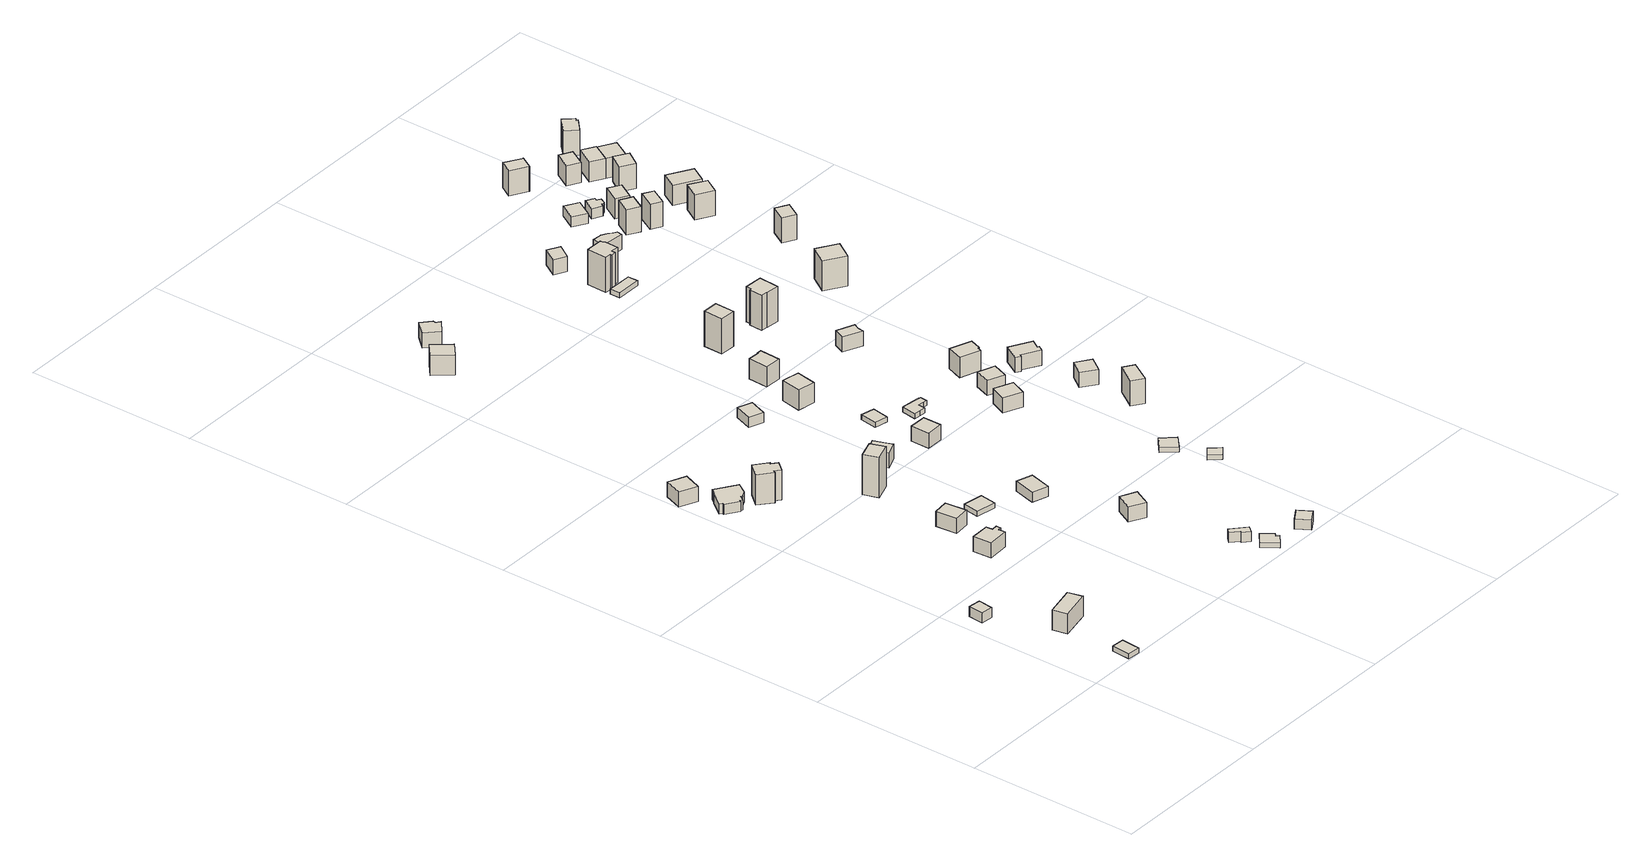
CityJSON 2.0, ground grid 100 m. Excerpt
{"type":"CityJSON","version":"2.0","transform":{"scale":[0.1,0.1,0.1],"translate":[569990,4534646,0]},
"CityObjects":{
"building1":{"type":"Building","geometry":[{"type":"MultiSurface","lod":"1","boundaries":[[[0,1,2,3]],[[0,3,4,5]],[[3,2,6,4]],[[2,1,7,6]],[[1,0,5,7]],[[5,4,6,7]]]}]},
"building2":{"type":"Building","geometry":[{"type":"MultiSurface","lod":"1","boundaries":[[[8,9,10,11]],[[8,11,12,13]],[[11,10,14,12]],[[10,9,15,14]],[[9,8,13,15]],[[13,12,14,15]]]}]},
"building3":{"type":"Building","geometry":[{"type":"MultiSurface","lod":"1","boundaries":[[[16,17,18,19]],[[16,19,20,21]],[[19,18,22,20]],[[18,17,23,22]],[[17,16,21,23]],[[21,20,22,23]]]}]},
"building4":{"type":"Building","geometry":[{"type":"MultiSurface","lod":"1","boundaries":[[[24,25,26,27]],[[24,27,28,29]],[[27,26,30,28]],[[26,25,31,30]],[[25,24,29,31]],[[29,28,30,31]]]}]},
"building5":{"type":"Building","geometry":[{"type":"MultiSurface","lod":"1","boundaries":[[[32,33,34,35,36,37,38,39,40,41,42,43,44]],[[32,44,45,46]],[[44,43,47,45]],[[43,42,48,47]],[[42,41,49,48]],[[41,40,50,49]],[[40,39,51,50]],[[39,38,52,51]],[[38,37,53,52]],[[37,36,54,53]],[[36,35,55,54]],[[35,34,56,55]],[[34,33,57,56]],[[33,32,46,57]],[[46,45,47,48,49,50,51,52,53,54,55,56,57]]]}]},
"building6":{"type":"Building","geometry":[{"type":"MultiSurface","lod":"1","boundaries":[[[58,59,60,61,62,63,64,65]],[[58,65,66,67]],[[65,64,68,66]],[[64,63,69,68]],[[63,62,70,69]],[[62,61,71,70]],[[61,60,72,71]],[[60,59,73,72]],[[59,58,67,73]],[[67,66,68,69,70,71,72,73]]]}]},
"building7":{"type":"Building","geometry":[{"type":"MultiSurface","lod":"1","boundaries":[[[74,75,76,77,78,79,80,81]],[[74,81,82,83]],[[81,80,84,82]],[[80,79,85,84]],[[79,78,86,85]],[[78,77,87,86]],[[77,76,88,87]],[[76,75,89,88]],[[75,74,83,89]],[[83,82,84,85,86,87,88,89]]]}]},
"building8":{"type":"Building","geometry":[{"type":"MultiSurface","lod":"1","boundaries":[[[90,91,92,93]],[[90,93,94,95]],[[93,92,96,94]],[[92,91,97,96]],[[91,90,95,97]],[[95,94,96,97]]]}]},
"building9":{"type":"Building","geometry":[{"type":"MultiSurface","lod":"1","boundaries":[[[98,99,100,101]],[[98,101,102,103]],[[101,100,104,102]],[[100,99,105,104]],[[99,98,103,105]],[[103,102,104,105]]]}]},
"building10":{"type":"Building","geometry":[{"type":"MultiSurface","lod":"1","boundaries":[[[106,107,108,109]],[[106,109,110,111]],[[109,108,112,110]],[[108,107,113,112]],[[107,106,111,113]],[[111,110,112,113]]]}]},
"building11":{"type":"Building","geometry":[{"type":"MultiSurface","lod":"1","boundaries":[[[114,115,116,117,118,119,120,121]],[[114,121,122,123]],[[121,120,124,122]],[[120,119,125,124]],[[119,118,126,125]],[[118,117,127,126]],[[117,116,128,127]],[[116,115,129,128]],[[115,114,123,129]],[[123,122,124,125,126,127,128,129]]]}]},
"building12":{"type":"Building","geometry":[{"type":"MultiSurface","lod":"1","boundaries":[[[130,131,132,133,134,135,136,137]],[[130,137,138,139]],[[137,136,140,138]],[[136,135,141,140]],[[135,134,142,141]],[[134,133,143,142]],[[133,132,144,143]],[[132,131,145,144]],[[131,130,139,145]],[[139,138,140,141,142,143,144,145]]]}]},
"building13":{"type":"Building","geometry":[{"type":"MultiSurface","lod":"1","boundaries":[[[146,147,148,149]],[[146,149,150,151]],[[149,148,152,150]],[[148,147,153,152]],[[147,146,151,153]],[[151,150,152,153]]]}]},
"building14":{"type":"Building","geometry":[{"type":"MultiSurface","lod":"1","boundaries":[[[154,155,156,157,158]],[[154,158,159,160]],[[158,157,161,159]],[[157,156,162,161]],[[156,155,163,162]],[[155,154,160,163]],[[160,159,161,162,163]]]}]},
"building15":{"type":"Building","geometry":[{"type":"MultiSurface","lod":"1","boundaries":[[[164,165,166,167]],[[164,167,168,169]],[[167,166,170,168]],[[166,165,171,170]],[[165,164,169,171]],[[169,168,170,171]]]}]},
"building16":{"type":"Building","geometry":[{"type":"MultiSurface","lod":"1","boundaries":[[[172,173,174,175]],[[172,175,176,177]],[[175,174,178,176]],[[174,173,179,178]],[[173,172,177,179]],[[177,176,178,179]]]}]},
"building17":{"type":"Building","geometry":[{"type":"MultiSurface","lod":"1","boundaries":[[[180,181,182,183]],[[180,183,184,185]],[[183,182,186,184]],[[182,181,187,186]],[[181,180,185,187]],[[185,184,186,187]]]}]},
"building18":{"type":"Building","geometry":[{"type":"MultiSurface","lod":"1","boundaries":[[[188,189,190,191]],[[188,191,192,193]],[[191,190,194,192]],[[190,189,195,194]],[[189,188,193,195]],[[193,192,194,195]]]}]},
"building19":{"type":"Building","geometry":[{"type":"MultiSurface","lod":"1","boundaries":[[[196,197,198,199,200,201]],[[196,201,202,203]],[[201,200,204,202]],[[200,199,205,204]],[[199,198,206,205]],[[198,197,207,206]],[[197,196,203,207]],[[203,202,204,205,206,207]]]}]},
"building20":{"type":"Building","geometry":[{"type":"MultiSurface","lod":"1","boundaries":[[[208,209,210,211]],[[208,211,212,213]],[[211,210,214,212]],[[210,209,215,214]],[[209,208,213,215]],[[213,212,214,215]]]}]},
"building21":{"type":"Building","geometry":[{"type":"MultiSurface","lod":"1","boundaries":[[[216,217,218,219]],[[216,219,220,221]],[[219,218,222,220]],[[218,217,223,222]],[[217,216,221,223]],[[221,220,222,223]]]}]},
"building22":{"type":"Building","geometry":[{"type":"MultiSurface","lod":"1","boundaries":[[[224,225,226,227]],[[224,227,228,229]],[[227,226,230,228]],[[226,225,231,230]],[[225,224,229,231]],[[229,228,230,231]]]}]},
"building23":{"type":"Building","geometry":[{"type":"MultiSurface","lod":"1","boundaries":[[[232,233,234,235,236,237]],[[232,237,238,239]],[[237,236,240,238]],[[236,235,241,240]],[[235,234,242,241]],[[234,233,243,242]],[[233,232,239,243]],[[239,238,240,241,242,243]]]}]},
"building24":{"type":"Building","geometry":[{"type":"MultiSurface","lod":"1","boundaries":[[[244,245,246,247,248,249,250,251,252,253]],[[244,253,254,255]],[[253,252,256,254]],[[252,251,257,256]],[[251,250,258,257]],[[250,249,259,258]],[[249,248,260,259]],[[248,247,261,260]],[[247,246,262,261]],[[246,245,263,262]],[[245,244,255,263]],[[255,254,256,257,258,259,260,261,262,263]]]}]},
"building25":{"type":"Building","geometry":[{"type":"MultiSurface","lod":"1","boundaries":[[[264,265,266,267]],[[264,267,268,269]],[[267,266,270,268]],[[266,265,271,270]],[[265,264,269,271]],[[269,268,270,271]]]}]},
"building26":{"type":"Building","geometry":[{"type":"MultiSurface","lod":"1","boundaries":[[[272,273,274,275]],[[272,275,276,277]],[[275,274,278,276]],[[274,273,279,278]],[[273,272,277,279]],[[277,276,278,279]]]}]},
"building27":{"type":"Building","geometry":[{"type":"MultiSurface","lod":"1","boundaries":[[[280,281,282,283]],[[280,283,284,285]],[[283,282,286,284]],[[282,281,287,286]],[[281,280,285,287]],[[285,284,286,287]]]}]},
"building28":{"type":"Building","geometry":[{"type":"MultiSurface","lod":"1","boundaries":[[[288,289,290,291]],[[288,291,292,293]],[[291,290,294,292]],[[290,289,295,294]],[[289,288,293,295]],[[293,292,294,295]]]}]},
"building29":{"type":"Building","geometry":[{"type":"MultiSurface","lod":"1","boundaries":[[[296,297,298,299]],[[296,299,300,301]],[[299,298,302,300]],[[298,297,303,302]],[[297,296,301,303]],[[301,300,302,303]]]}]},
"building30":{"type":"Building","geometry":[{"type":"MultiSurface","lod":"1","boundaries":[[[304,305,306,307,308]],[[304,308,309,310]],[[308,307,311,309]],[[307,306,312,311]],[[306,305,313,312]],[[305,304,310,313]],[[310,309,311,312,313]]]}]},
"building31":{"type":"Building","geometry":[{"type":"MultiSurface","lod":"1","boundaries":[[[314,315,316,317,318,319]],[[314,319,320,321]],[[319,318,322,320]],[[318,317,323,322]],[[317,316,324,323]],[[316,315,325,324]],[[315,314,321,325]],[[321,320,322,323,324,325]]]}]},
"building32":{"type":"Building","geometry":[{"type":"MultiSurface","lod":"1","boundaries":[[[326,327,328,329,330,331,332,333]],[[326,333,334,335]],[[333,332,336,334]],[[332,331,337,336]],[[331,330,338,337]],[[330,329,339,338]],[[329,328,340,339]],[[328,327,341,340]],[[327,326,335,341]],[[335,334,336,337,338,339,340,341]]]}]},
"building33":{"type":"Building","geometry":[{"type":"MultiSurface","lod":"1","boundaries":[[[342,343,344,345]],[[342,345,346,347]],[[345,344,348,346]],[[344,343,349,348]],[[343,342,347,349]],[[347,346,348,349]]]}]},
"building34":{"type":"Building","geometry":[{"type":"MultiSurface","lod":"1","boundaries":[[[350,351,352,353]],[[350,353,354,355]],[[353,352,356,354]],[[352,351,357,356]],[[351,350,355,357]],[[355,354,356,357]]]}]},
"building35":{"type":"Building","geometry":[{"type":"MultiSurface","lod":"1","boundaries":[[[358,359,360,361,362,363,364,365,366,367]],[[358,367,368,369]],[[367,366,370,368]],[[366,365,371,370]],[[365,364,372,371]],[[364,363,373,372]],[[363,362,374,373]],[[362,361,375,374]],[[361,360,376,375]],[[360,359,377,376]],[[359,358,369,377]],[[369,368,370,371,372,373,374,375,376,377]]]}]},
"building36":{"type":"Building","geometry":[{"type":"MultiSurface","lod":"1","boundaries":[[[378,379,380,381]],[[378,381,382,383]],[[381,380,384,382]],[[380,379,385,384]],[[379,378,383,385]],[[383,382,384,385]]]}]},
"building37":{"type":"Building","geometry":[{"type":"MultiSurface","lod":"1","boundaries":[[[386,387,388,389]],[[386,389,390,391]],[[389,388,392,390]],[[388,387,393,392]],[[387,386,391,393]],[[391,390,392,393]]]}]},
"building38":{"type":"Building","geometry":[{"type":"MultiSurface","lod":"1","boundaries":[[[394,395,396,397,398,399,400,401]],[[394,401,402,403]],[[401,400,404,402]],[[400,399,405,404]],[[399,398,406,405]],[[398,397,407,406]],[[397,396,408,407]],[[396,395,409,408]],[[395,394,403,409]],[[403,402,404,405,406,407,408,409]]]}]},
"building39":{"type":"Building","geometry":[{"type":"MultiSurface","lod":"1","boundaries":[[[410,411,412,413,414,415,416,417,418,419]],[[410,419,420,421]],[[419,418,422,420]],[[418,417,423,422]],[[417,416,424,423]],[[416,415,425,424]],[[415,414,426,425]],[[414,413,427,426]],[[413,412,428,427]],[[412,411,429,428]],[[411,410,421,429]],[[421,420,422,423,424,425,426,427,428,429]]]}]},
"building40":{"type":"Building","geometry":[{"type":"MultiSurface","lod":"1","boundaries":[[[430,431,432,433]],[[430,433,434,435]],[[433,432,436,434]],[[432,431,437,436]],[[431,430,435,437]],[[435,434,436,437]]]}]},
"building41":{"type":"Building","geometry":[{"type":"MultiSurface","lod":"1","boundaries":[[[438,439,440,441]],[[438,441,442,443]],[[441,440,444,442]],[[440,439,445,444]],[[439,438,443,445]],[[443,442,444,445]]]}]},
"building42":{"type":"Building","geometry":[{"type":"MultiSurface","lod":"1","boundaries":[[[446,447,448,449]],[[449,448,450,451]],[[448,447,452,450]],[[447,446,453,452]],[[446,449,451,453]],[[451,450,452,453]]]}]},
"building43":{"type":"Building","geometry":[{"type":"MultiSurface","lod":"1","boundaries":[[[454,455,456,457,458,459,460,461,462]],[[454,462,463,464]],[[462,461,465,463]],[[461,460,466,465]],[[460,459,467,466]],[[459,458,468,467]],[[458,457,469,468]],[[457,456,470,469]],[[456,455,471,470]],[[455,454,464,471]],[[464,463,465,466,467,468,469,470,471]]]}]},
"building44":{"type":"Building","geometry":[{"type":"MultiSurface","lod":"1","boundaries":[[[472,473,474,475]],[[472,475,476,477]],[[475,474,478,476]],[[474,473,479,478]],[[473,472,477,479]],[[477,476,478,479]]]}]},
"building45":{"type":"Building","geometry":[{"type":"MultiSurface","lod":"1","boundaries":[[[480,481,482,483]],[[480,483,484,485]],[[483,482,486,484]],[[482,481,487,486]],[[481,480,485,487]],[[485,484,486,487]]]}]},
"building46":{"type":"Building","geometry":[{"type":"MultiSurface","lod":"1","boundaries":[[[488,489,490,491,492,493]],[[488,493,494,495]],[[493,492,496,494]],[[492,491,497,496]],[[491,490,498,497]],[[490,489,499,498]],[[489,488,495,499]],[[495,494,496,497,498,499]]]}]},
"building47":{"type":"Building","geometry":[{"type":"MultiSurface","lod":"1","boundaries":[[[500,501,502,503]],[[500,503,504,505]],[[503,502,506,504]],[[502,501,507,506]],[[501,500,505,507]],[[505,504,506,507]]]}]},
"building48":{"type":"Building","geometry":[{"type":"MultiSurface","lod":"1","boundaries":[[[508,509,510,511]],[[508,511,512,513]],[[511,510,514,512]],[[510,509,515,514]],[[509,508,513,515]],[[513,512,514,515]]]}]},
"building49":{"type":"Building","geometry":[{"type":"MultiSurface","lod":"1","boundaries":[[[516,517,518,519]],[[516,519,520,521]],[[519,518,522,520]],[[518,517,523,522]],[[517,516,521,523]],[[521,520,522,523]]]}]},
"building50":{"type":"Building","geometry":[{"type":"MultiSurface","lod":"1","boundaries":[[[524,525,526,527]],[[524,527,528,529]],[[527,526,530,528]],[[526,525,531,530]],[[525,524,529,531]],[[529,528,530,531]]]}]},
"building51":{"type":"Building","geometry":[{"type":"MultiSurface","lod":"1","boundaries":[[[532,533,534,535]],[[532,535,536,537]],[[535,534,538,536]],[[534,533,539,538]],[[533,532,537,539]],[[537,536,538,539]]]}]},
"building52":{"type":"Building","geometry":[{"type":"MultiSurface","lod":"1","boundaries":[[[540,541,542,543,544,545]],[[540,545,546,547]],[[545,544,548,546]],[[544,543,549,548]],[[543,542,550,549]],[[542,541,551,550]],[[541,540,547,551]],[[547,546,548,549,550,551]]]}]},
"building53":{"type":"Building","geometry":[{"type":"MultiSurface","lod":"1","boundaries":[[[543,552,553,544]],[[543,544,548,549]],[[544,553,554,548]],[[553,552,555,554]],[[552,543,549,555]],[[549,548,554,555]]]}]},
"building54":{"type":"Building","geometry":[{"type":"MultiSurface","lod":"1","boundaries":[[[556,557,558,559,560,561,562,563]],[[556,563,564,565]],[[563,562,566,564]],[[562,561,567,566]],[[561,560,568,567]],[[560,559,569,568]],[[559,558,570,569]],[[558,557,571,570]],[[557,556,565,571]],[[565,564,566,567,568,569,570,571]]]}]}
},
"vertices":[
[365,114,0],[357,4,0],[282,9,0],[290,119,0],[290,119,30],[365,114,30],[282,9,30],[357,4,30],
[162,790,0],[92,797,0],[102,886,0],[174,878,0],[174,878,60],[162,790,60],[102,886,60],[92,797,60],
[455,435,0],[278,396,0],[259,481,0],[435,520,0],[435,520,120],[455,435,120],[259,481,120],[278,396,120],
[48,2769,0],[149,2724,0],[110,2620,0],[9,2665,0],[9,2665,90],[48,2769,90],[110,2620,90],[149,2724,90],
[287,2495,0],[249,2436,0],[214,2416,0],[204,2423,0],[185,2394,0],[173,2405,0],[167,2394,0],[91,2444,0],[98,2455,0],[82,2463,0],[144,2548,0],[147,2548,0],[167,2576,0],[167,2576,60],[287,2495,60],[147,2548,60],[144,2548,60],[82,2463,60],[98,2455,60],[91,2444,60],[167,2394,60],[173,2405,60],[185,2394,60],[204,2423,60],[214,2416,60],[249,2436,60],
[599,1131,0],[591,1241,0],[701,1244,0],[704,1206,0],[738,1209,0],[740,1181,0],[721,1179,0],[724,1141,0],[724,1141,90],[599,1131,90],[721,1179,90],[740,1181,90],[738,1209,90],[704,1206,90],[701,1244,90],[591,1241,90],
[337,2307,0],[262,2372,0],[324,2444,0],[397,2385,0],[390,2377,0],[422,2350,0],[379,2298,0],[347,2323,0],[347,2323,180],[337,2307,180],[379,2298,180],[422,2350,180],[390,2377,180],[397,2385,180],[324,2444,180],[262,2372,180],
[672,1409,0],[661,1533,0],[751,1543,0],[764,1418,0],[764,1418,90],[672,1409,90],[751,1543,90],[661,1533,90],
[800,1958,0],[696,1921,0],[666,2006,0],[769,2042,0],[769,2042,240],[800,1958,240],[666,2006,240],[696,1921,240],
[874,1518,0],[991,1499,0],[978,1404,0],[860,1423,0],[860,1423,30],[874,1518,30],[978,1404,30],[991,1499,30],
[1535,208,0],[1521,193,0],[1483,227,0],[1491,236,0],[1447,276,0],[1463,294,0],[1470,302,0],[1552,227,0],[1552,227,60],[1535,208,60],[1470,302,60],[1463,294,60],[1447,276,60],[1491,236,60],[1483,227,60],[1521,193,60],
[1604,100,0],[1617,83,0],[1567,41,0],[1504,124,0],[1565,173,0],[1570,178,0],[1618,114,0],[1617,112,0],[1617,112,30],[1604,100,30],[1618,114,30],[1570,178,30],[1565,173,30],[1504,124,30],[1567,41,30],[1617,83,30],
[1167,1414,0],[1261,1384,0],[1228,1258,0],[1134,1288,0],[1134,1288,60],[1167,1414,60],[1228,1258,60],[1261,1384,60],
[946,2051,0],[905,2157,0],[985,2190,0],[1011,2121,0],[1025,2084,0],[1025,2084,90],[946,2051,90],[1011,2121,90],[985,2190,90],[905,2157,90],
[1426,844,0],[1377,746,0],[1287,793,0],[1336,890,0],[1336,890,90],[1426,844,90],[1287,793,90],[1377,746,90],
[366,4372,0],[289,4307,0],[208,4404,0],[285,4469,0],[285,4469,120],[366,4372,120],[208,4404,120],[289,4307,120],
[930,2912,0],[892,2809,0],[808,2840,0],[846,2944,0],[846,2944,60],[930,2912,60],[808,2840,60],[892,2809,60],
[1819,138,0],[1865,64,0],[1793,18,0],[1747,92,0],[1747,92,60],[1819,138,60],[1793,18,60],[1865,64,60],
[452,4665,0],[506,4615,0],[504,4601,0],[526,4581,0],[457,4523,0],[384,4592,0],[384,4592,90],[452,4665,90],[457,4523,90],[526,4581,90],[504,4601,90],[506,4615,90],
[1211,2116,0],[1311,2116,0],[1312,2007,0],[1211,2007,0],[1211,2007,90],[1211,2116,90],[1312,2007,90],[1311,2116,90],
[1294,2420,0],[1277,2323,0],[1198,2338,0],[1214,2437,0],[1214,2437,30],[1294,2420,30],[1198,2338,30],[1277,2323,30],
[1215,2842,0],[1193,2722,0],[1089,2741,0],[1111,2860,0],[1111,2860,120],[1215,2842,120],[1089,2741,120],[1193,2722,120],
[1168,3117,0],[1236,3113,0],[1236,3117,0],[1263,3117,0],[1258,2996,0],[1162,3001,0],[1162,3001,120],[1168,3117,120],[1258,2996,120],[1263,3117,120],[1236,3117,120],[1236,3113,120],
[1468,2309,0],[1513,2303,0],[1524,2301,0],[1518,2258,0],[1496,2261,0],[1463,2266,0],[1459,2223,0],[1420,2227,0],[1385,2231,0],[1398,2318,0],[1398,2318,30],[1468,2309,30],[1385,2231,30],[1420,2227,30],[1459,2223,30],[1463,2266,30],[1496,2261,30],[1518,2258,30],[1524,2301,30],[1513,2303,30],
[1958,991,0],[1891,1065,0],[1959,1125,0],[2026,1051,0],[2026,1051,30],[1958,991,30],[1959,1125,30],[1891,1065,30],
[2088,814,0],[2038,775,0],[1985,832,0],[2038,874,0],[2038,874,30],[2088,814,30],[1985,832,30],[2038,775,30],
[1358,3364,0],[1266,3367,0],[1269,3480,0],[1360,3478,0],[1360,3478,210],[1358,3364,210],[1269,3480,210],[1266,3367,210],
[1807,1867,0],[1701,1914,0],[1741,2006,0],[1847,1960,0],[1847,1960,90],[1807,1867,90],[1741,2006,90],[1701,1914,90],
[1813,2163,0],[1911,2127,0],[1877,2036,0],[1779,2073,0],[1779,2073,90],[1813,2163,90],[1877,2036,90],[1911,2127,90],
[1781,2919,0],[1766,2889,0],[1762,2852,0],[1651,2898,0],[1679,2962,0],[1679,2962,90],[1781,2919,90],[1651,2898,90],[1762,2852,90],[1766,2889,90],
[1984,2333,0],[1961,2265,0],[1952,2267,0],[1944,2245,0],[1825,2286,0],[1859,2379,0],[1859,2379,120],[1984,2333,120],[1825,2286,120],[1944,2245,120],[1952,2267,120],[1961,2265,120],
[1684,3448,0],[1677,3331,0],[1600,3336,0],[1600,3340,0],[1560,3342,0],[1566,3421,0],[1575,3421,0],[1578,3453,0],[1578,3453,210],[1684,3448,210],[1575,3421,210],[1566,3421,210],[1560,3342,210],[1600,3340,210],[1600,3336,210],[1677,3331,210],
[2220,1560,0],[2280,1519,0],[2210,1402,0],[2146,1447,0],[2146,1447,150],[2220,1560,150],[2210,1402,150],[2280,1519,150],
[1508,4090,0],[1363,4093,0],[1362,4153,0],[1507,4151,0],[1507,4151,30],[1508,4090,30],[1362,4153,30],[1363,4093,30],
[1424,4168,0],[1393,4168,0],[1393,4176,0],[1359,4178,0],[1362,4296,0],[1464,4294,0],[1464,4280,0],[1472,4271,0],[1470,4189,0],[1425,4191,0],[1425,4191,210],[1424,4168,210],[1470,4189,210],[1472,4271,210],[1464,4280,210],[1464,4294,210],[1362,4296,210],[1359,4178,210],[1393,4176,210],[1393,4168,210],
[2180,1835,0],[2263,1777,0],[2205,1695,0],[2122,1753,0],[2122,1753,90],[2180,1835,90],[2205,1695,90],[2263,1777,90],
[1325,4488,0],[1378,4572,0],[1448,4534,0],[1394,4450,0],[1394,4450,90],[1325,4488,90],[1448,4534,90],[1378,4572,90],
[2171,2030,0],[2069,2090,0],[2062,2078,0],[2035,2094,0],[2088,2185,0],[2211,2116,0],[2181,2068,0],[2191,2062,0],[2191,2062,90],[2171,2030,90],[2181,2068,90],[2211,2116,90],[2088,2185,90],[2035,2094,90],[2062,2078,90],[2069,2090,90],
[1575,4374,0],[1578,4406,0],[1593,4405,0],[1598,4444,0],[1646,4441,0],[1656,4440,0],[1690,4422,0],[1709,4406,0],[1729,4393,0],[1725,4360,0],[1725,4360,90],[1575,4374,90],[1729,4393,90],[1709,4406,90],[1690,4422,90],[1656,4440,90],[1646,4441,90],[1598,4444,90],[1593,4405,90],[1578,4406,90],
[2219,3357,0],[2154,3254,0],[2039,3326,0],[2105,3428,0],[2105,3428,180],[2219,3357,180],[2039,3326,180],[2154,3254,180],
[1789,4785,0],[1868,4739,0],[1812,4643,0],[1733,4688,0],[1733,4688,60],[1789,4785,60],[1812,4643,60],[1868,4739,60],
[1894,4511,0],[1964,4473,0],[1914,4385,0],[1844,4424,0],[1914,4385,150],[1844,4424,150],[1964,4473,150],[1894,4511,150],
[1913,4626,0],[1857,4654,0],[1897,4728,0],[1944,4702,0],[1936,4687,0],[1959,4674,0],[1942,4640,0],[1933,4638,0],[1922,4643,0],[1922,4643,60],[1913,4626,60],[1933,4638,60],[1942,4640,60],[1959,4674,60],[1936,4687,60],[1944,4702,60],[1897,4728,60],[1857,4654,60],
[2072,4423,0],[2019,4327,0],[1957,4361,0],[2011,4457,0],[2011,4457,150],[2072,4423,150],[1957,4361,150],[2019,4327,150],
[2052,4616,0],[1998,4523,0],[1926,4563,0],[1981,4657,0],[1981,4657,120],[2052,4616,120],[1926,4563,120],[1998,4523,120],
[1863,5058,0],[1767,5114,0],[1811,5187,0],[1904,5131,0],[1907,5129,0],[1865,5057,0],[1865,5057,150],[1863,5058,150],[1907,5129,150],[1904,5131,150],[1811,5187,150],[1767,5114,150],
[2267,3761,0],[2317,3848,0],[2387,3807,0],[2337,3721,0],[2337,3721,150],[2267,3761,150],[2387,3807,150],[2317,3848,150],
[2314,4270,0],[2262,4183,0],[2167,4240,0],[2220,4327,0],[2220,4327,150],[2314,4270,150],[2167,4240,150],[2262,4183,150],
[2019,4942,0],[2074,5038,0],[2145,4999,0],[2090,4902,0],[2090,4902,120],[2019,4942,120],[2145,4999,120],[2074,5038,120],
[2273,4737,0],[2216,4649,0],[2140,4698,0],[2197,4785,0],[2197,4785,150],[2273,4737,150],[2140,4698,150],[2216,4649,150],
[2257,4500,0],[2395,4418,0],[2342,4327,0],[2204,4409,0],[2204,4409,120],[2257,4500,120],[2342,4327,120],[2395,4418,120],
[2119,4873,0],[2180,4979,0],[2256,4935,0],[2254,4931,0],[2196,4830,0],[2195,4828,0],[2195,4828,120],[2119,4873,120],[2196,4830,120],[2254,4931,120],[2256,4935,120],[2180,4979,120],
[2348,4876,0],[2291,4776,0],[2291,4776,120],[2348,4876,120],
[2269,5163,0],[2298,5190,0],[2311,5201,0],[2361,5148,0],[2350,5135,0],[2356,5129,0],[2287,5066,0],[2229,5126,0],[2229,5126,150],[2269,5163,150],[2287,5066,150],[2356,5129,150],[2350,5135,150],[2361,5148,150],[2311,5201,150],[2298,5190,150]
]}
